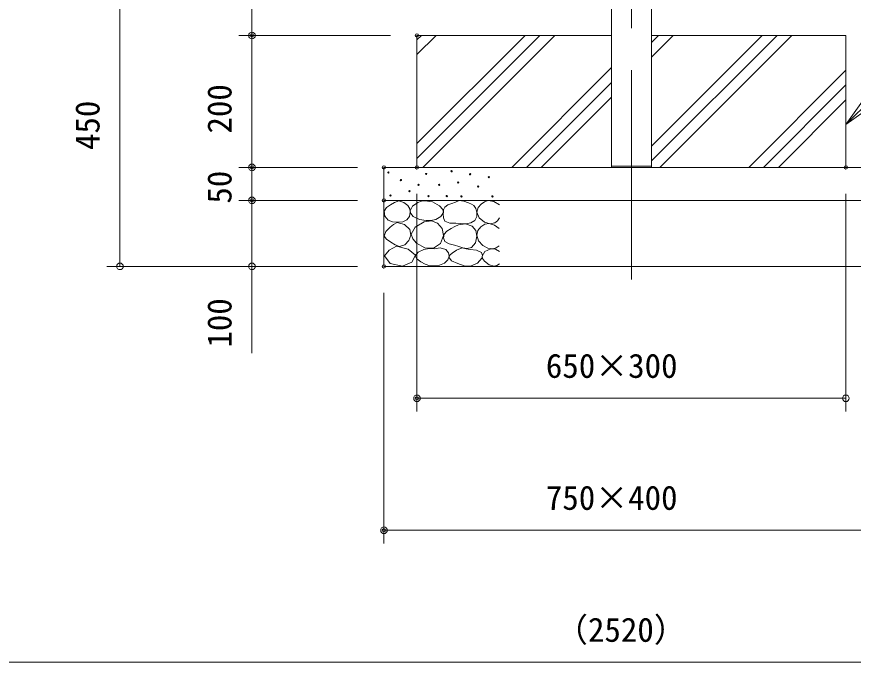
# Model space of a CAD drawing. Units: millimetres at full size, sheet at 1:10; details may follow other scales. Extents: x 5 to 8405, y -12 to 5952.
# Drawn here: x 1856 to 3123, y 1162 to 2140 of the extents above; entities that cross this region are included whole.
import ezdxf
from ezdxf.enums import TextEntityAlignment as Align

# ---------------------------------------------------------------- set-up
doc = ezdxf.new("R2010")
doc.units = ezdxf.units.MM
doc.header["$LTSCALE"] = 10
doc.header["$PDMODE"] = 32
doc.header["$PDSIZE"] = 5
doc.linetypes.add('USER2', pattern=[50.8, 31.75, -6.35, 6.35, -6.35])
doc.layers.add('LY_5', color=7, linetype='Continuous', lineweight=0)
doc.layers.add('LY_6', color=7, linetype='Continuous', lineweight=0)
doc.styles.add('ＭＳ ゴシック', font='')
doc.styles.get('ＭＳ ゴシック').set_extended_font_data('MS Gothic')

# ---------------------------------------------------------------- blocks, each defined once
blk = doc.blocks.new('-014-_DOTBLANK')
at = {"color": 7, "linetype": 'Continuous', "lineweight": 0}
blk.add_line((-0.5, 0), (-1, 0), dxfattribs=at)
blk.add_circle((0, 0), 0.5, dxfattribs=at)
blk = doc.blocks.new('-003-_U3')
at = {"color": 7, "linetype": 'Continuous', "lineweight": 0}
for p, q in [((-1, 0.1667), (0, 0)), ((0, 0), (-1, 0)), ((-1, -0.1667), (0, 0))]:
    blk.add_line(p, q, dxfattribs=at)

msp = doc.modelspace()

# ---------------------------------------------------------------- linework, layer by layer
at = {"layer": 'LY_5', "linetype": 'USER2'}
msp.add_line((2787, 1741.69), (2787, 2706.94), dxfattribs=at)
at = {"layer": 'LY_5'}
for p, q in [((2756.75, 1911.69), (2756.75, 2416.69)), ((2817.25, 1911.69), (2817.25, 2416.69)), ((2756.75, 2111.69), (2462, 2111.69)), ((2462, 2111.69), (2462, 1911.69)), ((2462, 1925.35), (2648.34, 2111.69)), ((2462, 1947.8), (2625.89, 2111.69)), ((2462, 2082.5), (2491.19, 2111.69)), ((2462, 2104.96), (2468.74, 2111.69)), ((2470.8, 1911.69), (2670.8, 2111.69)), ((3112, 2111.69), (2817.25, 2111.69)), ((2817.25, 1921.39), (3007.55, 2111.69)), ((2817.25, 1943.84), (2985.1, 2111.69)), ((2817.25, 2078.54), (2850.4, 2111.69)), ((2817.25, 2101), (2827.95, 2111.69)), ((2830.01, 1911.69), (3030.01, 2111.69)), ((3112, 2111.69), (3112, 1911.69)), ((2605.5, 1911.69), (2756.75, 2062.95)), ((2964.71, 1911.69), (3112, 2058.99)), ((2627.95, 1911.69), (2756.75, 2040.5)), ((2987.16, 1911.69), (3112, 2036.53)), ((2650.4, 1911.69), (2756.75, 2018.04)), ((3009.61, 1911.69), (3112, 2014.08)), ((3162, 1911.69), (2412, 1911.69)), ((2412, 1911.69), (2412, 1761.69)), ((2756.75, 1913.69), (2817.25, 1913.69)), ((2756.75, 1911.69), (2817.25, 1911.69)), ((3162, 1861.69), (2412, 1861.69)), ((2415.92, 1851.04), (2412.27, 1845.57)), ((2421.77, 1855.08), (2415.92, 1851.04)), ((2427.99, 1858.56), (2421.77, 1855.08)), ((2434.45, 1861.1), (2427.99, 1858.56)), ((2441.91, 1858.64), (2434.45, 1861.1)), ((2448.07, 1853.81), (2441.91, 1858.64)), ((2451.03, 1848.88), (2448.07, 1853.81)), ((2455.36, 1852.7), (2451.71, 1845.78)), ((2463.33, 1858.48), (2455.36, 1852.7)), ((2468.97, 1860.57), (2463.33, 1858.48)), ((2473.87, 1861.19), (2468.97, 1860.57)), ((2485.64, 1859.56), (2473.87, 1861.19)), ((2496.31, 1853.35), (2485.64, 1859.56)), ((2501.01, 1848), (2496.31, 1853.35)), ((2504.03, 1851.55), (2502.14, 1847.16)), ((2508.8, 1854.69), (2504.03, 1851.55)), ((2514.95, 1856.92), (2508.8, 1854.69)), ((2520.43, 1859.16), (2514.95, 1856.92)), ((2525.69, 1861.39), (2520.43, 1859.16)), ((2533.01, 1860.35), (2525.69, 1861.39)), ((2540.19, 1858.17), (2533.01, 1860.35)), ((2544.84, 1856.18), (2540.19, 1858.17)), ((2548.25, 1853.7), (2544.84, 1856.18)), ((2551.31, 1849.21), (2548.25, 1853.7)), ((2559.12, 1855.94), (2554.65, 1850.64)), ((2564.27, 1859.64), (2559.12, 1855.94)), ((2569.89, 1861.33), (2564.27, 1859.64)), ((2578.57, 1859.85), (2569.89, 1861.33)), ((2587, 1854.99), (2578.57, 1859.85)), ((2412.27, 1845.57), (2413.28, 1837.99)), ((2450.56, 1837.23), (2451.88, 1843.67)), ((2451.88, 1843.67), (2451.03, 1848.88)), ((2451.71, 1845.78), (2452.58, 1841.82)), ((2452.58, 1841.82), (2456.3, 1837.4)), ((2498.23, 1837.15), (2501.98, 1843.35)), ((2501.98, 1843.35), (2501.01, 1848)), ((2502.14, 1847.16), (2501.71, 1841.52)), ((2501.71, 1841.52), (2502, 1835.4)), ((2552.9, 1843.49), (2551.31, 1849.21)), ((2552.56, 1836.99), (2552.9, 1843.49)), ((2554.65, 1850.64), (2552.78, 1843.9)), ((2552.78, 1843.9), (2556.45, 1835.13)), ((2413.28, 1837.99), (2418.29, 1831.63)), ((2418.29, 1831.63), (2425.15, 1829.04)), ((2426.58, 1825.35), (2421.14, 1821.17)), ((2425.15, 1829.04), (2432.86, 1828.78)), ((2431.91, 1828.14), (2426.58, 1825.35)), ((2443.08, 1824.94), (2431.91, 1828.14)), ((2432.86, 1828.78), (2440.48, 1829.38)), ((2440.48, 1829.38), (2446.81, 1831.95)), ((2446.81, 1831.95), (2450.56, 1837.23)), ((2456.3, 1837.4), (2465.79, 1832.63)), ((2473.06, 1829.29), (2459.31, 1821.24)), ((2465.79, 1832.63), (2475.76, 1831.18)), ((2484.24, 1830.56), (2473.06, 1829.29)), ((2475.76, 1831.18), (2483.12, 1831.01)), ((2483.12, 1831.01), (2490.63, 1832.54)), ((2493.06, 1827.13), (2484.24, 1830.56)), ((2490.63, 1832.54), (2498.23, 1837.15)), ((2499.97, 1818.99), (2493.06, 1827.13)), ((2502, 1835.4), (2504.39, 1830.25)), ((2504.39, 1830.25), (2511.76, 1827.38)), ((2511.76, 1827.38), (2520.86, 1827.03)), ((2520.86, 1827.03), (2528.14, 1826.44)), ((2535.7, 1825.9), (2524.69, 1824.78)), ((2528.14, 1826.44), (2535.36, 1826.13)), ((2535.36, 1826.13), (2543.47, 1827.51)), ((2545.77, 1822.62), (2535.7, 1825.9)), ((2543.47, 1827.51), (2549.86, 1831.32)), ((2549.86, 1831.32), (2552.56, 1836.99)), ((2556.45, 1835.13), (2564.5, 1828.7)), ((2564.77, 1825.57), (2558.8, 1821.72)), ((2564.5, 1828.7), (2572.8, 1826.32)), ((2571.47, 1826.79), (2564.77, 1825.57)), ((2579.54, 1824.33), (2571.47, 1826.79)), ((2572.8, 1826.32), (2580.03, 1827.43)), ((2580.03, 1827.43), (2584.08, 1830.8)), ((2584.08, 1830.8), (2587, 1835.35)), ((2414.69, 1814.35), (2412.27, 1807.55)), ((2421.14, 1821.17), (2414.69, 1814.35)), ((2451.24, 1817.69), (2443.08, 1824.94)), ((2452.76, 1809.17), (2451.24, 1817.69)), ((2459.31, 1821.24), (2453.33, 1810.37)), ((2502.25, 1808.21), (2499.97, 1818.99)), ((2507.41, 1815.22), (2503.06, 1810.45)), ((2513.61, 1818.83), (2507.41, 1815.22)), ((2519.19, 1821.99), (2513.61, 1818.83)), ((2524.69, 1824.78), (2519.19, 1821.99)), ((2551.09, 1815.98), (2545.77, 1822.62)), ((2552.8, 1807.48), (2551.09, 1815.98)), ((2554.41, 1815.94), (2552.78, 1808.73)), ((2558.8, 1821.72), (2554.41, 1815.94)), ((2586.68, 1818.87), (2579.54, 1824.33)), ((2412.27, 1807.55), (2415.9, 1802.72)), ((2415.9, 1802.72), (2422.41, 1798.36)), ((2443.36, 1794.47), (2449.66, 1800.9)), ((2449.66, 1800.9), (2452.76, 1809.17)), ((2453.33, 1810.37), (2455.97, 1803.18)), ((2455.97, 1803.18), (2461.17, 1796.86)), ((2497.4, 1796.47), (2502.25, 1808.21)), ((2503.06, 1810.45), (2502.07, 1804.93)), ((2502.07, 1804.93), (2504.15, 1799.37)), ((2550.87, 1797.41), (2552.8, 1807.48)), ((2552.78, 1808.73), (2555.44, 1800.13)), ((2555.44, 1800.13), (2561.65, 1793.21)), ((2431.09, 1792.21), (2419.78, 1786.19)), ((2422.41, 1798.36), (2429.05, 1794.07)), ((2429.05, 1794.07), (2435.72, 1792.02)), ((2448.88, 1787.59), (2431.09, 1792.21)), ((2435.72, 1792.02), (2443.36, 1794.47)), ((2459.66, 1778.48), (2448.88, 1787.59)), ((2461.17, 1796.86), (2473.76, 1790)), ((2480.66, 1788.69), (2472.52, 1787.26)), ((2473.76, 1790), (2487.12, 1789.02)), ((2488.2, 1788.07), (2480.66, 1788.69)), ((2487.12, 1789.02), (2497.4, 1796.47)), ((2497.1, 1789.53), (2488.2, 1788.07)), ((2505.5, 1786.99), (2497.1, 1789.53)), ((2504.15, 1799.37), (2510.86, 1795.61)), ((2510.86, 1795.61), (2519.01, 1793.97)), ((2519.01, 1793.97), (2525.43, 1791.8)), ((2530.5, 1789.9), (2522.04, 1786.3)), ((2525.43, 1791.8), (2531.72, 1789.64)), ((2536.44, 1788.44), (2530.5, 1789.9)), ((2531.72, 1789.64), (2538.09, 1788.61)), ((2542.67, 1787.2), (2536.44, 1788.44)), ((2538.09, 1788.61), (2544.69, 1790.18)), ((2544.69, 1790.18), (2550.87, 1797.41)), ((2561.65, 1793.21), (2569.29, 1789.34)), ((2573.69, 1788.46), (2564.98, 1784.12)), ((2569.29, 1789.34), (2576.86, 1788.46)), ((2580.98, 1787.65), (2573.69, 1788.46)), ((2576.86, 1788.46), (2582.01, 1789.89)), ((2587, 1784.34), (2580.98, 1787.65)), ((2582.01, 1789.89), (2586.68, 1792.57)), ((2419.78, 1786.19), (2412.96, 1777.38)), ((2412.96, 1777.38), (2421.45, 1766.11)), ((2454.24, 1768.1), (2459.66, 1778.48)), ((2463.59, 1783.2), (2459.28, 1777.8)), ((2459.28, 1777.8), (2461.96, 1773.11)), ((2472.52, 1787.26), (2463.59, 1783.2)), ((2509.57, 1782.4), (2505.5, 1786.99)), ((2508.58, 1771.52), (2510.63, 1777.26)), ((2510.63, 1777.26), (2509.57, 1782.4)), ((2512.07, 1779.01), (2510.23, 1775.57)), ((2510.23, 1775.57), (2514.2, 1770.09)), ((2515.1, 1781.52), (2512.07, 1779.01)), ((2522.04, 1786.3), (2515.1, 1781.52)), ((2552.33, 1786.38), (2542.67, 1787.2)), ((2559.97, 1782.6), (2552.33, 1786.38)), ((2561.32, 1778.21), (2559.97, 1782.6)), ((2560.51, 1774.22), (2561.32, 1778.21)), ((2564.98, 1784.12), (2560.7, 1777.37)), ((2560.7, 1777.37), (2561.31, 1773.7)), ((2421.45, 1766.11), (2439.89, 1761.99)), ((2439.89, 1761.99), (2454.24, 1768.1)), ((2461.96, 1773.11), (2467.93, 1768.61)), ((2467.93, 1768.61), (2474.4, 1764.76)), ((2474.4, 1764.76), (2481.71, 1762.39)), ((2481.71, 1762.39), (2493.56, 1762.62)), ((2493.56, 1762.62), (2503.88, 1766.71)), ((2503.88, 1766.71), (2508.58, 1771.52)), ((2514.2, 1770.09), (2524.02, 1765.84)), ((2524.02, 1765.84), (2533.76, 1762.62)), ((2533.76, 1762.62), (2542.94, 1762.06)), ((2542.94, 1762.06), (2553.78, 1766.56)), ((2553.78, 1766.56), (2560.51, 1774.22)), ((2561.31, 1773.7), (2564.19, 1769.44)), ((2564.19, 1769.44), (2571.35, 1763.97)), ((2571.35, 1763.97), (2578.76, 1762.16)), ((2578.76, 1762.16), (2583.06, 1763.21)), ((2583.06, 1763.21), (2587, 1765.33)), ((3162, 1761.69), (2412, 1761.69))]:
    msp.add_line(p, q, dxfattribs=at)
for centre in [(2418.61, 1903.87), (2475.96, 1901.65), (2514.42, 1905.79), (2542.53, 1901.19), (2437.62, 1892.46), (2524.42, 1888.76), (2570.91, 1896.87), (2450.61, 1875.67), (2464.55, 1885.18), (2495.5, 1885.24), (2554.69, 1882.54), (2421.77, 1869.02), (2479.44, 1868.07), (2507.12, 1868.22), (2529.28, 1867.67), (2576.31, 1867.67)]:
    msp.add_circle(centre, 1, dxfattribs=at)
at = {"layer": 'LY_6'}
for p, q in [((2012, 1761.69), (2012, 2211.69)), ((2212, 2111.69), (2212, 2211.69)), ((2422, 2111.69), (2192, 2111.69)), ((2422, 2111.69), (2192, 2111.69)), ((2212, 1911.69), (2212, 2111.69)), ((2212, 1911.69), (2212, 1971.69)), ((2372, 1911.69), (2192, 1911.69)), ((2372, 1911.69), (2192, 1911.69)), ((2212, 1861.69), (2212, 1911.69)), ((2462, 1871.69), (2462, 1541.69)), ((3112, 1871.69), (3112, 1541.69)), ((2372, 1861.69), (2192, 1861.69)), ((2372, 1861.69), (2192, 1861.69)), ((2212, 1861.69), (2212, 1801.69)), ((2212, 1761.69), (2212, 1861.69)), ((2372, 1761.69), (1992, 1761.69)), ((2372, 1761.69), (2192, 1761.69)), ((2212, 1629.98), (2212, 1761.69)), ((2412, 1721.69), (2412, 1341.69)), ((3112, 1561.69), (2462, 1561.69)), ((3162, 1361.69), (2412, 1361.69)), ((4047, 1161.69), (1527, 1161.69))]:
    msp.add_line(p, q, dxfattribs=at)
for p in [(2212, 2111.69), (2462, 2111.69), (2462, 2111.69), (2212, 1911.69), (2412, 1911.69), (2412, 1911.69), (2462, 1911.69), (3112, 1911.69), (2212, 1861.69), (2412, 1861.69), (2412, 1861.69), (2412, 1761.69), (2412, 1761.69), (2412, 1761.69), (2462, 1561.69), (2412, 1361.69)]:
    msp.add_point(p, dxfattribs=at)

# ---------------------------------------------------------------- block references
for name, p, xscale, yscale, rotation in [('-014-_DOTBLANK', (2212, 2111.69), 10, 10, 270), ('-014-_DOTBLANK', (2212, 2111.69), 10, 10, 90), ('-003-_U3', (3112, 1976.69), 60, 60, 225), ('-014-_DOTBLANK', (2212, 1911.69), 10, 10, 270), ('-014-_DOTBLANK', (2212, 1911.69), 10, 10, 270), ('-014-_DOTBLANK', (2212, 1861.69), 10, 10, 90), ('-014-_DOTBLANK', (2212, 1861.69), 10, 10, 90), ('-014-_DOTBLANK', (2012, 1761.69), 10, 10, 270), ('-014-_DOTBLANK', (2212, 1761.69), 10, 10, 270), ('-014-_DOTBLANK', (2462, 1561.69), 10, 10, 180), ('-014-_DOTBLANK', (2412, 1361.69), 10, 10, 180)]:
    msp.add_blockref(name, p, dxfattribs=dict(at, xscale=xscale, yscale=yscale, rotation=rotation))
at = {"layer": 'LY_6', "xscale": 10, "yscale": 10}
msp.add_blockref('-014-_DOTBLANK', (3112, 1561.69), dxfattribs=at)

# ---------------------------------------------------------------- texts
at = {"layer": 'LY_6', "style": 'ＭＳ ゴシック'}
for s, p in [('200', (2192, 1962.96)), ('450', (1992, 1937.96)), ('50', (2192, 1856.75)), ('100', (2192, 1638.57))]:
    msp.add_text(s, height=36.66, rotation=90, dxfattribs=at).set_placement(p, align=Align.BOTTOM_LEFT)
for s, p in [('650×300', (2657.31, 1581.69)), ('750×400', (2657.31, 1381.69)), ('（2520）', (2671.11, 1181.69))]:
    msp.add_text(s, height=36.66, dxfattribs=at).set_placement(p, align=Align.BOTTOM_LEFT)

doc.saveas('drawing.dxf')
